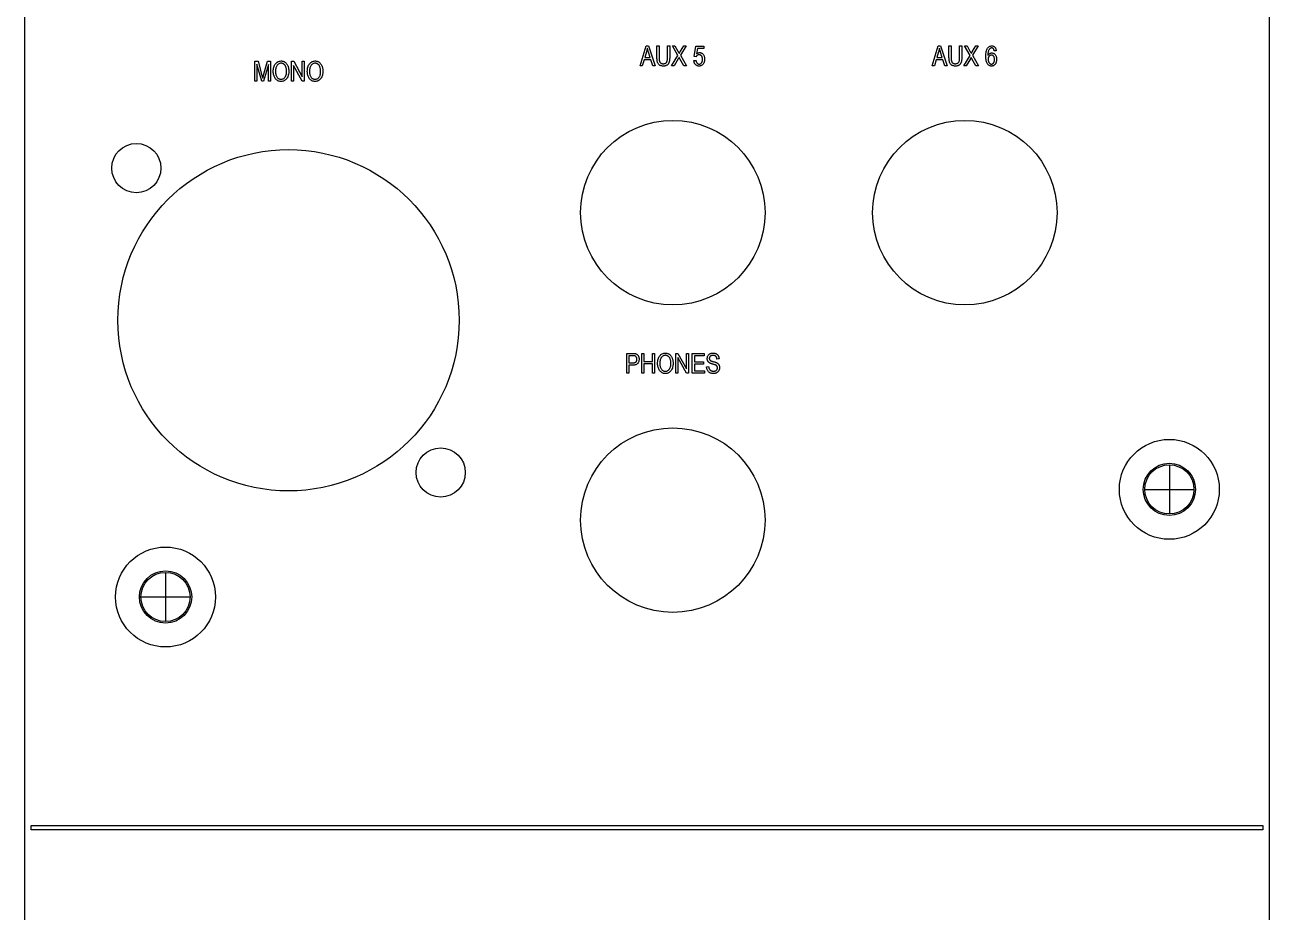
# Model space of a CAD drawing. Header units: millimetres. Extents: x 0 to 81, y 0 to 514.
# Drawn here: x 0 to 80.9, y 385.5 to 443.2 of the extents above; entities that cross this region are included whole.
import ezdxf

# ---------------------------------------------------------------- set-up
doc = ezdxf.new("R2010")
doc.units = ezdxf.units.MM
for name, color, linetype in [('CSK_NO_STUDS', 6, 'CONTINUOUS'), ('CUT', 1, 'CONTINUOUS'), ('LEGEND', 2, 'CONTINUOUS'), ('OUTLINE', 7, 'CONTINUOUS'), ('STUDS', 5, 'CONTINUOUS')]:
    doc.layers.add(name, color=color, linetype=linetype)

msp = doc.modelspace()

# ---------------------------------------------------------------- linework, layer by layer
at = {"layer": 'CSK_NO_STUDS'}
for centre, radius in [((74.45, 413), 3.25), ((74.45, 413), 1.7), ((9.15, 406), 3.25), ((9.15, 406), 1.7)]:
    msp.add_circle(centre, radius, dxfattribs=at)
at = {"layer": 'CUT'}
for centre, radius in [((42.15, 431), 6), ((61.15, 431), 6), ((7.25, 433.9), 1.6), ((17.15, 424), 11.1), ((42.15, 411), 6), ((27.05, 414.1), 1.6)]:
    msp.add_circle(centre, radius, dxfattribs=at)
at = {"layer": 'LEGEND'}
for points in [[(40.0156, 440.5558), (40.4216, 441.8442), (40.5719, 441.8442), (41.0043, 440.5558), (40.8444, 440.5558), (40.7213, 440.946), (40.2801, 440.946), (40.1641, 440.5558)], [(40.3206, 441.0849), (40.6783, 441.0849), (40.5684, 441.4417), (40.5561, 441.4818), (40.5446, 441.52), (40.534, 441.5563), (40.5242, 441.5907), (40.5153, 441.6231), (40.5073, 441.6536), (40.5001, 441.6822), (40.4937, 441.7089), (40.4884, 441.6779), (40.4826, 441.647), (40.4762, 441.6162), (40.4693, 441.5854), (40.4619, 441.5547), (40.454, 441.524), (40.4455, 441.4934), (40.4366, 441.4628)], [(41.8059, 441.8442), (41.9465, 441.8442), (41.9465, 441.0998), (41.946, 441.0541), (41.9443, 441.0104), (41.9414, 440.9689), (41.9374, 440.9294), (41.9323, 440.8921), (41.926, 440.8568), (41.9186, 440.8237), (41.9101, 440.7926), (41.9, 440.7634), (41.8881, 440.7358), (41.8743, 440.7098), (41.8586, 440.6853), (41.8411, 440.6624), (41.8217, 440.6411), (41.8005, 440.6214), (41.7773, 440.6032), (41.7525, 440.5869), (41.726, 440.5728), (41.6978, 440.5609), (41.668, 440.5511), (41.6366, 440.5436), (41.6036, 440.5381), (41.5689, 440.5349), (41.5326, 440.5338), (41.4819, 440.5357), (41.4345, 440.5416), (41.3905, 440.5513), (41.3496, 440.565), (41.3121, 440.5825), (41.2779, 440.604), (41.2469, 440.6293), (41.2192, 440.6586), (41.1948, 440.6928), (41.1737, 440.733), (41.1558, 440.7791), (41.1411, 440.8313), (41.1297, 440.8894), (41.1216, 440.9536), (41.1167, 441.0237), (41.1151, 441.0998), (41.1151, 441.8442), (41.2548, 441.8442), (41.2548, 441.1007), (41.2553, 441.0585), (41.2565, 441.0193), (41.2587, 440.9831), (41.2616, 440.95), (41.2655, 440.9198), (41.2702, 440.8927), (41.2757, 440.8686), (41.2821, 440.8476), (41.2894, 440.8286), (41.2979, 440.8108), (41.3074, 440.7941), (41.318, 440.7787), (41.3297, 440.7644), (41.3425, 440.7512), (41.3563, 440.7393), (41.3713, 440.7285), (41.3872, 440.7189), (41.4039, 440.7106), (41.4215, 440.7036), (41.44, 440.6978), (41.4592, 440.6933), (41.4793, 440.6902), (41.5002, 440.6882), (41.522, 440.6876), (41.5581, 440.6889), (41.5916, 440.6929), (41.6225, 440.6995), (41.6509, 440.7087), (41.6767, 440.7206), (41.6999, 440.7351), (41.7206, 440.7522), (41.7387, 440.772), (41.7544, 440.7956), (41.7681, 440.8242), (41.7796, 440.8577), (41.7891, 440.8963), (41.7965, 440.9399), (41.8017, 440.9885), (41.8049, 441.0421), (41.8059, 441.1007)], [(42.074, 440.5558), (42.4827, 441.2272), (42.1223, 441.8442), (42.2884, 441.8442), (42.4809, 441.5138), (42.4951, 441.489), (42.5083, 441.4656), (42.5204, 441.4437), (42.5314, 441.4232), (42.5415, 441.4042), (42.5505, 441.3865), (42.5584, 441.3703), (42.5653, 441.3556), (42.5741, 441.3729), (42.5834, 441.3904), (42.5931, 441.4083), (42.6033, 441.4265), (42.614, 441.445), (42.6251, 441.4638), (42.6367, 441.4829), (42.6488, 441.5023), (42.8624, 441.8442), (43.0135, 441.8442), (42.6426, 441.2369), (43.0425, 440.5558), (42.8703, 440.5558), (42.604, 441.0154), (42.5984, 441.0252), (42.5929, 441.0353), (42.5872, 441.0457), (42.5815, 441.0563), (42.5758, 441.0672), (42.57, 441.0784), (42.5642, 441.0898), (42.5583, 441.1016), (42.5496, 441.0847), (42.5416, 441.0692), (42.5342, 441.055), (42.5275, 441.0422), (42.5214, 441.0308), (42.5161, 441.0208), (42.5113, 441.0122), (42.5073, 441.0049), (42.2418, 440.5558)], [(43.5207, 440.8933), (43.6569, 440.9073), (43.6615, 440.8775), (43.6673, 440.8497), (43.6744, 440.8239), (43.6827, 440.8), (43.6923, 440.7781), (43.7031, 440.7581), (43.7152, 440.7401), (43.7285, 440.7241), (43.7427, 440.71), (43.7575, 440.6977), (43.7729, 440.6874), (43.7888, 440.6789), (43.8053, 440.6723), (43.8224, 440.6676), (43.84, 440.6648), (43.8582, 440.6639), (43.8808, 440.6652), (43.9027, 440.6692), (43.9238, 440.6758), (43.9441, 440.6851), (43.9636, 440.697), (43.9822, 440.7116), (44.0001, 440.7288), (44.0172, 440.7487), (44.0329, 440.7709), (44.0465, 440.795), (44.0579, 440.821), (44.0673, 440.849), (44.0746, 440.8789), (44.0799, 440.9108), (44.083, 440.9445), (44.084, 440.9803), (44.083, 441.0138), (44.08, 441.0454), (44.0749, 441.0751), (44.0679, 441.1028), (44.0588, 441.1286), (44.0477, 441.1524), (44.0346, 441.1743), (44.0194, 441.1943), (44.0028, 441.2121), (43.9851, 441.2275), (43.9663, 441.2406), (43.9466, 441.2513), (43.9258, 441.2596), (43.904, 441.2656), (43.8812, 441.2691), (43.8573, 441.2703), (43.8427, 441.2698), (43.8283, 441.2683), (43.8142, 441.2657), (43.8003, 441.2621), (43.7866, 441.2574), (43.7731, 441.2518), (43.7599, 441.2451), (43.747, 441.2374), (43.7345, 441.2287), (43.7226, 441.2193), (43.7114, 441.209), (43.7009, 441.1979), (43.6911, 441.186), (43.682, 441.1733), (43.6735, 441.1598), (43.6657, 441.1455), (43.5435, 441.1648), (43.6463, 441.8267), (44.171, 441.8267), (44.171, 441.6755), (43.75, 441.6755), (43.6929, 441.3292), (43.7166, 441.3482), (43.7407, 441.3646), (43.7651, 441.3785), (43.7898, 441.3898), (43.8149, 441.3987), (43.8404, 441.405), (43.8662, 441.4088), (43.8924, 441.4101), (43.9251, 441.4083), (43.9566, 441.403), (43.9871, 441.3942), (44.0165, 441.3818), (44.0448, 441.3659), (44.072, 441.3465), (44.0981, 441.3236), (44.1231, 441.2971), (44.1461, 441.2677), (44.166, 441.2357), (44.1829, 441.2014), (44.1966, 441.1645), (44.2074, 441.1252), (44.215, 441.0835), (44.2196, 441.0392), (44.2211, 440.9926), (44.2196, 440.9462), (44.215, 440.9015), (44.2074, 440.8585), (44.1966, 440.8171), (44.1829, 440.7775), (44.166, 440.7395), (44.1461, 440.7033), (44.1231, 440.6687), (44.0976, 440.6371), (44.0699, 440.6097), (44.0402, 440.5865), (44.0083, 440.5675), (43.9744, 440.5528), (43.9383, 440.5422), (43.9002, 440.5359), (43.8599, 440.5338), (43.8263, 440.5353), (43.794, 440.5397), (43.7631, 440.5472), (43.7335, 440.5576), (43.7052, 440.571), (43.6782, 440.5874), (43.6526, 440.6068), (43.6283, 440.6292), (43.606, 440.6541), (43.5862, 440.6814), (43.5689, 440.711), (43.5542, 440.7429), (43.542, 440.777), (43.5323, 440.8135), (43.5252, 440.8522), (43.5207, 440.8933)], [(59.0156, 440.5558), (59.4216, 441.8442), (59.5719, 441.8442), (60.0043, 440.5558), (59.8444, 440.5558), (59.7213, 440.946), (59.2801, 440.946), (59.1641, 440.5558)], [(59.3206, 441.0849), (59.6783, 441.0849), (59.5684, 441.4417), (59.5561, 441.4818), (59.5446, 441.52), (59.534, 441.5563), (59.5242, 441.5907), (59.5153, 441.6231), (59.5073, 441.6536), (59.5001, 441.6822), (59.4937, 441.7089), (59.4884, 441.6779), (59.4826, 441.647), (59.4762, 441.6162), (59.4693, 441.5854), (59.4619, 441.5547), (59.454, 441.524), (59.4455, 441.4934), (59.4366, 441.4628)], [(60.8059, 441.8442), (60.9465, 441.8442), (60.9465, 441.0998), (60.946, 441.0541), (60.9443, 441.0104), (60.9414, 440.9689), (60.9374, 440.9294), (60.9323, 440.8921), (60.926, 440.8568), (60.9186, 440.8237), (60.9101, 440.7926), (60.9, 440.7634), (60.8881, 440.7358), (60.8743, 440.7098), (60.8586, 440.6853), (60.8411, 440.6624), (60.8217, 440.6411), (60.8005, 440.6214), (60.7773, 440.6032), (60.7525, 440.5869), (60.726, 440.5728), (60.6978, 440.5609), (60.668, 440.5511), (60.6366, 440.5436), (60.6036, 440.5381), (60.5689, 440.5349), (60.5326, 440.5338), (60.4819, 440.5357), (60.4345, 440.5416), (60.3905, 440.5513), (60.3496, 440.565), (60.3121, 440.5825), (60.2779, 440.604), (60.2469, 440.6293), (60.2192, 440.6586), (60.1948, 440.6928), (60.1737, 440.733), (60.1558, 440.7791), (60.1411, 440.8313), (60.1297, 440.8894), (60.1216, 440.9536), (60.1167, 441.0237), (60.1151, 441.0998), (60.1151, 441.8442), (60.2548, 441.8442), (60.2548, 441.1007), (60.2553, 441.0585), (60.2565, 441.0193), (60.2587, 440.9831), (60.2616, 440.95), (60.2655, 440.9198), (60.2702, 440.8927), (60.2757, 440.8686), (60.2821, 440.8476), (60.2894, 440.8286), (60.2979, 440.8108), (60.3074, 440.7941), (60.318, 440.7787), (60.3297, 440.7644), (60.3425, 440.7512), (60.3563, 440.7393), (60.3713, 440.7285), (60.3872, 440.7189), (60.4039, 440.7106), (60.4215, 440.7036), (60.44, 440.6978), (60.4592, 440.6933), (60.4793, 440.6902), (60.5002, 440.6882), (60.522, 440.6876), (60.5581, 440.6889), (60.5916, 440.6929), (60.6225, 440.6995), (60.6509, 440.7087), (60.6767, 440.7206), (60.6999, 440.7351), (60.7206, 440.7522), (60.7387, 440.772), (60.7544, 440.7956), (60.7681, 440.8242), (60.7796, 440.8577), (60.7891, 440.8963), (60.7965, 440.9399), (60.8017, 440.9885), (60.8049, 441.0421), (60.8059, 441.1007)], [(61.074, 440.5558), (61.4827, 441.2272), (61.1223, 441.8442), (61.2884, 441.8442), (61.4809, 441.5138), (61.4951, 441.489), (61.5083, 441.4656), (61.5204, 441.4437), (61.5314, 441.4232), (61.5415, 441.4042), (61.5505, 441.3865), (61.5584, 441.3703), (61.5653, 441.3556), (61.5741, 441.3729), (61.5834, 441.3904), (61.5931, 441.4083), (61.6033, 441.4265), (61.614, 441.445), (61.6251, 441.4638), (61.6367, 441.4829), (61.6488, 441.5023), (61.8624, 441.8442), (62.0135, 441.8442), (61.6426, 441.2369), (62.0425, 440.5558), (61.8703, 440.5558), (61.604, 441.0154), (61.5984, 441.0252), (61.5929, 441.0353), (61.5872, 441.0457), (61.5815, 441.0563), (61.5758, 441.0672), (61.57, 441.0784), (61.5642, 441.0898), (61.5583, 441.1016), (61.5496, 441.0847), (61.5416, 441.0692), (61.5342, 441.055), (61.5275, 441.0422), (61.5214, 441.0308), (61.5161, 441.0208), (61.5113, 441.0122), (61.5073, 441.0049), (61.2418, 440.5558)], [(63.1939, 441.5287), (63.0647, 441.5164), (63.0598, 441.5403), (63.0544, 441.5625), (63.0484, 441.5829), (63.0418, 441.6014), (63.0348, 441.6182), (63.0271, 441.6332), (63.0189, 441.6465), (63.0102, 441.6579), (62.9969, 441.6723), (62.983, 441.6848), (62.9683, 441.6954), (62.9531, 441.7041), (62.9371, 441.7108), (62.9206, 441.7156), (62.9033, 441.7185), (62.8854, 441.7194), (62.8578, 441.7172), (62.8315, 441.7106), (62.8067, 441.6997), (62.7832, 441.6843), (62.7612, 441.6645), (62.7405, 441.6403), (62.7213, 441.6118), (62.7035, 441.5788), (62.6897, 441.5467), (62.6776, 441.5109), (62.6675, 441.4715), (62.6591, 441.4285), (62.6525, 441.3819), (62.6478, 441.3316), (62.6448, 441.2777), (62.6437, 441.2202), (62.6553, 441.2407), (62.6675, 441.2598), (62.6805, 441.2777), (62.6942, 441.2944), (62.7087, 441.3097), (62.7238, 441.3238), (62.7396, 441.3366), (62.7562, 441.3481), (62.7732, 441.3583), (62.7905, 441.3671), (62.8081, 441.3746), (62.8259, 441.3807), (62.8439, 441.3855), (62.8622, 441.3889), (62.8807, 441.3909), (62.8995, 441.3916), (62.9304, 441.3898), (62.9603, 441.3845), (62.9892, 441.3756), (63.0171, 441.3631), (63.044, 441.3471), (63.0699, 441.3276), (63.0948, 441.3045), (63.1188, 441.2778), (63.1407, 441.2481), (63.1597, 441.2161), (63.1758, 441.1816), (63.189, 441.1447), (63.1992, 441.1055), (63.2065, 441.0638), (63.2109, 441.0197), (63.2124, 440.9732), (63.2116, 440.9413), (63.2094, 440.9102), (63.2057, 440.8797), (63.2006, 440.8501), (63.194, 440.8212), (63.1859, 440.793), (63.1764, 440.7656), (63.1653, 440.739), (63.1532, 440.7136), (63.1401, 440.6899), (63.1263, 440.668), (63.1116, 440.6477), (63.0961, 440.6292), (63.0797, 440.6124), (63.0625, 440.5973), (63.0445, 440.5839), (63.0258, 440.5721), (63.0066, 440.562), (62.987, 440.5534), (62.9669, 440.5463), (62.9464, 440.5408), (62.9253, 440.5369), (62.9038, 440.5346), (62.8819, 440.5338), (62.8428, 440.536), (62.8054, 440.5428), (62.7698, 440.5541), (62.736, 440.5698), (62.7039, 440.5901), (62.6736, 440.6149), (62.645, 440.6441), (62.6182, 440.6779), (62.5939, 440.717), (62.5728, 440.762), (62.555, 440.8131), (62.5404, 440.8702), (62.5291, 440.9333), (62.521, 441.0024), (62.5161, 441.0775), (62.5145, 441.1587), (62.5162, 441.2487), (62.5211, 441.332), (62.5295, 441.4086), (62.5411, 441.4785), (62.556, 441.5417), (62.5743, 441.5981), (62.5959, 441.6479), (62.6208, 441.6909), (62.6484, 441.7281), (62.6778, 441.7603), (62.709, 441.7875), (62.7421, 441.8099), (62.7771, 441.8272), (62.814, 441.8396), (62.8527, 441.847), (62.8933, 441.8495), (62.9228, 441.8482), (62.9511, 441.8444), (62.9781, 441.838), (63.0039, 441.829), (63.0285, 441.8174), (63.0519, 441.8033), (63.0741, 441.7866), (63.095, 441.7673), (63.1143, 441.7456), (63.1317, 441.7216), (63.147, 441.6953), (63.1604, 441.6666), (63.1718, 441.6356), (63.1811, 441.6023), (63.1885, 441.5667), (63.1939, 441.5287)], [(62.6639, 440.9732), (62.6649, 440.9392), (62.668, 440.9068), (62.6732, 440.8762), (62.6804, 440.8472), (62.6897, 440.82), (62.701, 440.7945), (62.7144, 440.7707), (62.7298, 440.7487), (62.7466, 440.7288), (62.7641, 440.7116), (62.7822, 440.697), (62.801, 440.6851), (62.8205, 440.6758), (62.8406, 440.6692), (62.8613, 440.6652), (62.8828, 440.6639), (62.9016, 440.6651), (62.92, 440.6689), (62.9378, 440.6751), (62.9552, 440.6839), (62.972, 440.6951), (62.9883, 440.7089), (63.0041, 440.7251), (63.0194, 440.7438), (63.0335, 440.7648), (63.0458, 440.7876), (63.0561, 440.8122), (63.0646, 440.8388), (63.0712, 440.8672), (63.0759, 440.8974), (63.0787, 440.9296), (63.0796, 440.9636), (63.0787, 440.9969), (63.0759, 441.0283), (63.0712, 441.0578), (63.0647, 441.0853), (63.0563, 441.1109), (63.046, 441.1346), (63.0339, 441.1564), (63.0199, 441.1763), (63.0045, 441.194), (62.9883, 441.2093), (62.9713, 441.2223), (62.9535, 441.233), (62.9349, 441.2412), (62.9154, 441.2471), (62.8951, 441.2507), (62.874, 441.2519), (62.8532, 441.2507), (62.8331, 441.2472), (62.8137, 441.2413), (62.795, 441.2331), (62.7769, 441.2225), (62.7595, 441.2096), (62.7428, 441.1943), (62.7268, 441.1767), (62.712, 441.1571), (62.6993, 441.1358), (62.6885, 441.1129), (62.6796, 441.0883), (62.6728, 441.062), (62.6678, 441.0341), (62.6649, 441.0045), (62.6639, 440.9732)], [(14.9637, 439.5558), (14.9637, 440.8442), (15.1738, 440.8442), (15.4243, 439.9319), (15.4744, 439.7412), (15.4793, 439.76), (15.4848, 439.7808), (15.4909, 439.8036), (15.4977, 439.8284), (15.505, 439.8553), (15.5129, 439.8841), (15.5215, 439.9149), (15.5306, 439.9478), (15.7837, 440.8442), (15.9718, 440.8442), (15.9718, 439.5558), (15.8374, 439.5558), (15.8374, 440.6342), (15.5297, 439.5558), (15.4041, 439.5558), (15.0982, 440.6526), (15.0982, 439.5558)], [(16.1582, 440.1833), (16.1604, 440.2633), (16.1672, 440.3386), (16.1785, 440.409), (16.1944, 440.4748), (16.2148, 440.5357), (16.2397, 440.5919), (16.2692, 440.6433), (16.3032, 440.69), (16.3405, 440.7315), (16.3801, 440.7675), (16.4219, 440.7979), (16.466, 440.8228), (16.5123, 440.8422), (16.5607, 440.856), (16.6115, 440.8643), (16.6644, 440.8671), (16.699, 440.8659), (16.7327, 440.8621), (16.7658, 440.856), (16.798, 440.8473), (16.8295, 440.8362), (16.8602, 440.8226), (16.8901, 440.8065), (16.9193, 440.788), (16.9473, 440.7671), (16.9739, 440.744), (16.9989, 440.7186), (17.0224, 440.691), (17.0445, 440.6611), (17.065, 440.629), (17.0841, 440.5947), (17.1017, 440.5582), (17.1174, 440.5196), (17.1311, 440.4792), (17.1426, 440.437), (17.1521, 440.393), (17.1594, 440.3473), (17.1647, 440.2997), (17.1678, 440.2503), (17.1689, 440.1991), (17.1669, 440.1292), (17.1608, 440.0625), (17.1506, 439.9992), (17.1364, 439.9392), (17.1181, 439.8825), (17.0957, 439.8292), (17.0693, 439.7791), (17.0388, 439.7324), (17.0016, 439.6859), (16.9616, 439.6455), (16.9189, 439.6114), (16.8734, 439.5834), (16.8251, 439.5617), (16.774, 439.5462), (16.7201, 439.5369), (16.6635, 439.5338), (16.6065, 439.537), (16.5523, 439.5465), (16.501, 439.5625), (16.4526, 439.5848), (16.407, 439.6134), (16.3643, 439.6485), (16.3244, 439.6899), (16.2874, 439.7377), (16.2571, 439.785), (16.2308, 439.8348), (16.2086, 439.8869), (16.1905, 439.9414), (16.1763, 439.9983), (16.1662, 440.0576), (16.1602, 440.1192), (16.1582, 440.1833)], [(16.3023, 440.1807), (16.3039, 440.1228), (16.3089, 440.0682), (16.3171, 440.017), (16.3286, 439.9692), (16.3433, 439.9246), (16.3614, 439.8835), (16.3827, 439.8456), (16.4073, 439.8111), (16.4343, 439.7803), (16.4627, 439.7536), (16.4925, 439.731), (16.5237, 439.7125), (16.5563, 439.6982), (16.5903, 439.6879), (16.6258, 439.6817), (16.6626, 439.6797), (16.7003, 439.6818), (16.7364, 439.688), (16.771, 439.6984), (16.804, 439.7129), (16.8355, 439.7315), (16.8654, 439.7543), (16.8938, 439.7813), (16.9206, 439.8124), (16.945, 439.8475), (16.9662, 439.8866), (16.9841, 439.9295), (16.9987, 439.9763), (17.0101, 440.027), (17.0182, 440.0817), (17.0231, 440.1402), (17.0248, 440.2026), (17.0239, 440.2436), (17.0214, 440.2835), (17.0172, 440.3223), (17.0114, 440.36), (17.0038, 440.3965), (16.9946, 440.432), (16.9837, 440.4664), (16.9711, 440.4997), (16.9602, 440.5241), (16.9479, 440.5473), (16.9343, 440.5692), (16.9194, 440.5899), (16.9032, 440.6093), (16.8857, 440.6275), (16.8669, 440.6444), (16.8468, 440.6601), (16.8258, 440.6742), (16.8043, 440.6864), (16.7823, 440.6968), (16.7599, 440.7053), (16.7369, 440.7118), (16.7135, 440.7165), (16.6897, 440.7194), (16.6653, 440.7203), (16.6266, 440.7183), (16.5897, 440.7121), (16.5545, 440.7018), (16.521, 440.6874), (16.4893, 440.6688), (16.4594, 440.6462), (16.4312, 440.6194), (16.4047, 440.5885), (16.3807, 440.5533), (16.3599, 440.5135), (16.3423, 440.4693), (16.3279, 440.4206), (16.3167, 440.3674), (16.3087, 440.3096), (16.3039, 440.2474), (16.3023, 440.1807)], [(17.342, 439.5558), (17.342, 440.8442), (17.4853, 440.8442), (18.0408, 439.8326), (18.0408, 440.8442), (18.1744, 440.8442), (18.1744, 439.5558), (18.0311, 439.5558), (17.4765, 440.5683), (17.4765, 439.5558)], [(18.3721, 440.1833), (18.3744, 440.2633), (18.3812, 440.3386), (18.3925, 440.409), (18.4084, 440.4748), (18.4288, 440.5357), (18.4537, 440.5919), (18.4831, 440.6433), (18.5171, 440.69), (18.5545, 440.7315), (18.5941, 440.7675), (18.6359, 440.7979), (18.68, 440.8228), (18.7262, 440.8422), (18.7747, 440.856), (18.8254, 440.8643), (18.8784, 440.8671), (18.9129, 440.8659), (18.9467, 440.8621), (18.9797, 440.856), (19.012, 440.8473), (19.0434, 440.8362), (19.0741, 440.8226), (19.1041, 440.8065), (19.1333, 440.788), (19.1613, 440.7671), (19.1878, 440.744), (19.2129, 440.7186), (19.2364, 440.691), (19.2585, 440.6611), (19.279, 440.629), (19.2981, 440.5947), (19.3156, 440.5582), (19.3314, 440.5196), (19.345, 440.4792), (19.3566, 440.437), (19.3661, 440.393), (19.3734, 440.3473), (19.3787, 440.2997), (19.3818, 440.2503), (19.3829, 440.1991), (19.3808, 440.1292), (19.3747, 440.0625), (19.3646, 439.9992), (19.3503, 439.9392), (19.332, 439.8825), (19.3097, 439.8292), (19.2833, 439.7791), (19.2528, 439.7324), (19.2156, 439.6859), (19.1756, 439.6455), (19.1329, 439.6114), (19.0873, 439.5834), (19.039, 439.5617), (18.988, 439.5462), (18.9341, 439.5369), (18.8775, 439.5338), (18.8205, 439.537), (18.7663, 439.5465), (18.715, 439.5625), (18.6666, 439.5848), (18.621, 439.6134), (18.5782, 439.6485), (18.5383, 439.6899), (18.5013, 439.7377), (18.471, 439.785), (18.4448, 439.8348), (18.4226, 439.8869), (18.4044, 439.9414), (18.3903, 439.9983), (18.3802, 440.0576), (18.3741, 440.1192), (18.3721, 440.1833)], [(18.5163, 440.1807), (18.5179, 440.1228), (18.5228, 440.0682), (18.531, 440.017), (18.5425, 439.9692), (18.5573, 439.9246), (18.5753, 439.8835), (18.5967, 439.8456), (18.6213, 439.8111), (18.6483, 439.7803), (18.6766, 439.7536), (18.7064, 439.731), (18.7376, 439.7125), (18.7703, 439.6982), (18.8043, 439.6879), (18.8397, 439.6817), (18.8766, 439.6797), (18.9143, 439.6818), (18.9504, 439.688), (18.985, 439.6984), (19.018, 439.7129), (19.0495, 439.7315), (19.0794, 439.7543), (19.1078, 439.7813), (19.1346, 439.8124), (19.159, 439.8475), (19.1801, 439.8866), (19.198, 439.9295), (19.2127, 439.9763), (19.2241, 440.027), (19.2322, 440.0817), (19.2371, 440.1402), (19.2387, 440.2026), (19.2379, 440.2436), (19.2354, 440.2835), (19.2312, 440.3223), (19.2253, 440.36), (19.2178, 440.3965), (19.2086, 440.432), (19.1977, 440.4664), (19.1851, 440.4997), (19.1741, 440.5241), (19.1618, 440.5473), (19.1483, 440.5692), (19.1334, 440.5899), (19.1172, 440.6093), (19.0997, 440.6275), (19.0809, 440.6444), (19.0607, 440.6601), (19.0397, 440.6742), (19.0183, 440.6864), (18.9963, 440.6968), (18.9738, 440.7053), (18.9509, 440.7118), (18.9275, 440.7165), (18.9036, 440.7194), (18.8792, 440.7203), (18.8406, 440.7183), (18.8036, 440.7121), (18.7684, 440.7018), (18.735, 440.6874), (18.7033, 440.6688), (18.6733, 440.6462), (18.6451, 440.6194), (18.6187, 440.5885), (18.5947, 440.5533), (18.5739, 440.5135), (18.5563, 440.4693), (18.5419, 440.4206), (18.5307, 440.3674), (18.5227, 440.3096), (18.5179, 440.2474), (18.5163, 440.1807)], [(39.1481, 420.5558), (39.1481, 421.8442), (39.5462, 421.8442), (39.5802, 421.8439), (39.6119, 421.8427), (39.6413, 421.8408), (39.6684, 421.8381), (39.6932, 421.8346), (39.7156, 421.8304), (39.7358, 421.8254), (39.7537, 421.8196), (39.7759, 421.8104), (39.7971, 421.7994), (39.817, 421.7865), (39.8358, 421.7719), (39.8535, 421.7556), (39.87, 421.7374), (39.8854, 421.7174), (39.8996, 421.6957), (39.9123, 421.6724), (39.9234, 421.6479), (39.9328, 421.622), (39.9404, 421.5948), (39.9464, 421.5664), (39.9506, 421.5367), (39.9532, 421.5057), (39.9541, 421.4733), (39.9527, 421.4308), (39.9485, 421.3903), (39.9416, 421.3518), (39.9319, 421.3154), (39.9194, 421.2809), (39.9041, 421.2484), (39.8861, 421.2179), (39.8653, 421.1895), (39.8411, 421.1637), (39.8128, 421.1414), (39.7805, 421.1225), (39.7442, 421.1071), (39.7039, 421.095), (39.6595, 421.0865), (39.611, 421.0813), (39.5585, 421.0796), (39.2878, 421.0796), (39.2878, 420.5558)], [(40.1316, 420.5558), (40.1316, 421.8442), (40.2713, 421.8442), (40.2713, 421.3151), (40.8207, 421.3151), (40.8207, 421.8442), (40.9604, 421.8442), (40.9604, 420.5558), (40.8207, 420.5558), (40.8207, 421.1631), (40.2713, 421.1631), (40.2713, 420.5558)], [(41.1582, 421.1833), (41.1604, 421.2633), (41.1672, 421.3386), (41.1785, 421.409), (41.1944, 421.4748), (41.2148, 421.5357), (41.2397, 421.5919), (41.2692, 421.6433), (41.3032, 421.69), (41.3405, 421.7315), (41.3801, 421.7675), (41.4219, 421.7979), (41.466, 421.8228), (41.5123, 421.8422), (41.5607, 421.856), (41.6115, 421.8643), (41.6644, 421.8671), (41.699, 421.8659), (41.7327, 421.8621), (41.7658, 421.856), (41.798, 421.8473), (41.8295, 421.8362), (41.8602, 421.8226), (41.8901, 421.8065), (41.9193, 421.788), (41.9473, 421.7671), (41.9739, 421.744), (41.9989, 421.7186), (42.0224, 421.691), (42.0445, 421.6611), (42.065, 421.629), (42.0841, 421.5947), (42.1017, 421.5582), (42.1174, 421.5196), (42.1311, 421.4792), (42.1426, 421.437), (42.1521, 421.393), (42.1594, 421.3473), (42.1647, 421.2997), (42.1678, 421.2503), (42.1689, 421.1991), (42.1669, 421.1292), (42.1608, 421.0625), (42.1506, 420.9992), (42.1364, 420.9392), (42.1181, 420.8825), (42.0957, 420.8292), (42.0693, 420.7791), (42.0388, 420.7324), (42.0016, 420.6859), (41.9616, 420.6455), (41.9189, 420.6114), (41.8734, 420.5834), (41.8251, 420.5617), (41.774, 420.5462), (41.7201, 420.5369), (41.6635, 420.5338), (41.6065, 420.537), (41.5523, 420.5465), (41.501, 420.5625), (41.4526, 420.5848), (41.407, 420.6134), (41.3643, 420.6485), (41.3244, 420.6899), (41.2874, 420.7377), (41.2571, 420.785), (41.2308, 420.8348), (41.2086, 420.8869), (41.1905, 420.9414), (41.1763, 420.9983), (41.1662, 421.0576), (41.1602, 421.1192), (41.1582, 421.1833)], [(41.3023, 421.1807), (41.3039, 421.1228), (41.3089, 421.0682), (41.3171, 421.017), (41.3286, 420.9692), (41.3433, 420.9246), (41.3614, 420.8835), (41.3827, 420.8456), (41.4073, 420.8111), (41.4343, 420.7803), (41.4627, 420.7536), (41.4925, 420.731), (41.5237, 420.7125), (41.5563, 420.6982), (41.5903, 420.6879), (41.6258, 420.6817), (41.6626, 420.6797), (41.7003, 420.6818), (41.7364, 420.688), (41.771, 420.6984), (41.804, 420.7129), (41.8355, 420.7315), (41.8654, 420.7543), (41.8938, 420.7813), (41.9206, 420.8124), (41.945, 420.8475), (41.9662, 420.8866), (41.9841, 420.9295), (41.9987, 420.9763), (42.0101, 421.027), (42.0182, 421.0817), (42.0231, 421.1402), (42.0248, 421.2026), (42.0239, 421.2436), (42.0214, 421.2835), (42.0172, 421.3223), (42.0114, 421.36), (42.0038, 421.3965), (41.9946, 421.432), (41.9837, 421.4664), (41.9711, 421.4997), (41.9602, 421.5241), (41.9479, 421.5473), (41.9343, 421.5692), (41.9194, 421.5899), (41.9032, 421.6093), (41.8857, 421.6275), (41.8669, 421.6444), (41.8468, 421.6601), (41.8258, 421.6742), (41.8043, 421.6864), (41.7823, 421.6968), (41.7599, 421.7053), (41.7369, 421.7118), (41.7135, 421.7165), (41.6897, 421.7194), (41.6653, 421.7203), (41.6266, 421.7183), (41.5897, 421.7121), (41.5545, 421.7018), (41.521, 421.6874), (41.4893, 421.6688), (41.4594, 421.6462), (41.4312, 421.6194), (41.4047, 421.5885), (41.3807, 421.5533), (41.3599, 421.5135), (41.3423, 421.4693), (41.3279, 421.4206), (41.3167, 421.3674), (41.3087, 421.3096), (41.3039, 421.2474), (41.3023, 421.1807)], [(42.342, 420.5558), (42.342, 421.8442), (42.4853, 421.8442), (43.0408, 420.8326), (43.0408, 421.8442), (43.1744, 421.8442), (43.1744, 420.5558), (43.0311, 420.5558), (42.4765, 421.5683), (42.4765, 420.5558)], [(43.4143, 420.5558), (43.4143, 421.8442), (44.1781, 421.8442), (44.1781, 421.6922), (43.5541, 421.6922), (43.5541, 421.2976), (44.1385, 421.2976), (44.1385, 421.1464), (43.5541, 421.1464), (43.5541, 420.7078), (44.2027, 420.7078), (44.2027, 420.5558)], [(44.3486, 420.9697), (44.4804, 420.9838), (44.4835, 420.9579), (44.4874, 420.9336), (44.4921, 420.9106), (44.4977, 420.8892), (44.5041, 420.8692), (44.5113, 420.8507), (44.5194, 420.8337), (44.5283, 420.8181), (44.5382, 420.8036), (44.549, 420.7899), (44.5608, 420.7769), (44.5737, 420.7646), (44.5875, 420.7531), (44.6024, 420.7422), (44.6183, 420.7321), (44.6351, 420.7228), (44.6527, 420.7143), (44.6709, 420.707), (44.6897, 420.7008), (44.7089, 420.6957), (44.7288, 420.6918), (44.7491, 420.689), (44.7701, 420.6873), (44.7916, 420.6867), (44.8219, 420.6877), (44.8505, 420.6905), (44.8773, 420.6953), (44.9024, 420.702), (44.9258, 420.7106), (44.9474, 420.7211), (44.9672, 420.7335), (44.9854, 420.7478), (45.0015, 420.7636), (45.0155, 420.7806), (45.0274, 420.7987), (45.0371, 420.818), (45.0446, 420.8384), (45.05, 420.8599), (45.0533, 420.8826), (45.0543, 420.9064), (45.054, 420.9205), (45.0528, 420.9341), (45.0508, 420.9473), (45.0481, 420.9599), (45.0446, 420.9722), (45.0403, 420.984), (45.0352, 420.9953), (45.0293, 421.0062), (45.0226, 421.0166), (45.0152, 421.0266), (45.0069, 421.036), (44.9979, 421.045), (44.988, 421.0535), (44.9774, 421.0615), (44.9659, 421.069), (44.9537, 421.0761), (44.9392, 421.0832), (44.9211, 421.0911), (44.8993, 421.0996), (44.8738, 421.1088), (44.8447, 421.1187), (44.8119, 421.1293), (44.7754, 421.1406), (44.7353, 421.1525), (44.6993, 421.1635), (44.666, 421.1746), (44.6354, 421.1856), (44.6074, 421.1967), (44.5822, 421.2078), (44.5596, 421.219), (44.5398, 421.2301), (44.5226, 421.2413), (44.5072, 421.2529), (44.4927, 421.2652), (44.4791, 421.2783), (44.4664, 421.2922), (44.4545, 421.3068), (44.4435, 421.3221), (44.4334, 421.3383), (44.4242, 421.3551), (44.4159, 421.3727), (44.4088, 421.3908), (44.4027, 421.4094), (44.3978, 421.4286), (44.394, 421.4484), (44.3912, 421.4688), (44.3896, 421.4897), (44.389, 421.5111), (44.3906, 421.5494), (44.3953, 421.5858), (44.4032, 421.6204), (44.4143, 421.6533), (44.4285, 421.6844), (44.4459, 421.7137), (44.4664, 421.7412), (44.4901, 421.7669), (44.5165, 421.7902), (44.545, 421.8103), (44.5758, 421.8274), (44.6087, 421.8414), (44.6439, 421.8522), (44.6813, 421.86), (44.7208, 421.8647), (44.7625, 421.8662), (44.7915, 421.8655), (44.8196, 421.8633), (44.8467, 421.8597), (44.873, 421.8546), (44.8983, 421.848), (44.9226, 421.84), (44.9461, 421.8305), (44.9687, 421.8196), (44.9901, 421.8074), (45.0103, 421.7938), (45.0293, 421.779), (45.0471, 421.7629), (45.0636, 421.7456), (45.0789, 421.727), (45.0929, 421.7072), (45.1058, 421.686), (45.1172, 421.6638), (45.1273, 421.6406), (45.136, 421.6165), (45.1432, 421.5913), (45.1491, 421.5653), (45.1535, 421.5382), (45.1565, 421.5102), (45.1581, 421.4812), (45.0236, 421.4689), (45.0201, 421.4993), (45.0149, 421.5277), (45.0081, 421.5541), (44.9995, 421.5784), (44.9893, 421.6006), (44.9774, 421.6209), (44.9637, 421.6391), (44.9484, 421.6553), (44.9315, 421.6695), (44.9129, 421.6818), (44.8926, 421.6922), (44.8708, 421.7008), (44.8473, 421.7074), (44.8221, 421.7121), (44.7953, 421.715), (44.7669, 421.7159), (44.7382, 421.7151), (44.7111, 421.7126), (44.6859, 421.7084), (44.6624, 421.7026), (44.6406, 421.6951), (44.6206, 421.686), (44.6024, 421.6752), (44.5859, 421.6627), (44.5713, 421.649), (44.5586, 421.6342), (44.5479, 421.6185), (44.5391, 421.6018), (44.5323, 421.5841), (44.5274, 421.5654), (44.5245, 421.5458), (44.5235, 421.5252), (44.5242, 421.5062), (44.5263, 421.4883), (44.5299, 421.4715), (44.5349, 421.4558), (44.5413, 421.4411), (44.5492, 421.4276), (44.5585, 421.4152), (44.5692, 421.4039), (44.5824, 421.3931), (44.5992, 421.3823), (44.6195, 421.3715), (44.6435, 421.3606), (44.671, 421.3497), (44.702, 421.3388), (44.7366, 421.3279), (44.7749, 421.3169), (44.8125, 421.3063), (44.8473, 421.2961), (44.8791, 421.2862), (44.908, 421.2767), (44.934, 421.2675), (44.9571, 421.2587), (44.9773, 421.2503), (44.9946, 421.2422), (45.018, 421.2294), (45.04, 421.2156), (45.0604, 421.2009), (45.0794, 421.1852), (45.0969, 421.1685), (45.1129, 421.1508), (45.1274, 421.1322), (45.1405, 421.1125), (45.152, 421.092), (45.162, 421.0704), (45.1705, 421.0478), (45.1774, 421.0243), (45.1828, 420.9998), (45.1866, 420.9744), (45.1889, 420.9479), (45.1897, 420.9205), (45.1889, 420.8931), (45.1865, 420.8664), (45.1824, 420.8402), (45.1767, 420.8147), (45.1694, 420.7898), (45.1605, 420.7655), (45.15, 420.7418), (45.1378, 420.7188), (45.1243, 420.6967), (45.1096, 420.676), (45.0937, 420.6567), (45.0766, 420.6387), (45.0584, 420.6221), (45.039, 420.6068), (45.0185, 420.5929), (44.9968, 420.5804), (44.9739, 420.5692), (44.9499, 420.5596), (44.9247, 420.5514), (44.8984, 420.5448), (44.871, 420.5396), (44.8424, 420.5359), (44.8127, 420.5337), (44.7819, 420.5329), (44.7341, 420.5348), (44.6889, 420.5403), (44.6461, 420.5495), (44.6058, 420.5624), (44.568, 420.5789), (44.5326, 420.5992), (44.4998, 420.6231), (44.4694, 420.6507), (44.4421, 420.6814), (44.4182, 420.7148), (44.3979, 420.7508), (44.381, 420.7893), (44.3676, 420.8305), (44.3578, 420.8743), (44.3514, 420.9207), (44.3486, 420.9697)], [(39.2878, 421.2316), (39.5612, 421.2316), (39.5924, 421.2326), (39.6214, 421.2353), (39.6483, 421.2399), (39.673, 421.2463), (39.6956, 421.2545), (39.7159, 421.2645), (39.7341, 421.2764), (39.7501, 421.2901), (39.7642, 421.3056), (39.7763, 421.323), (39.7866, 421.3423), (39.795, 421.3634), (39.8015, 421.3863), (39.8062, 421.4111), (39.809, 421.4378), (39.8099, 421.4663), (39.8095, 421.4851), (39.8081, 421.5032), (39.8058, 421.5206), (39.8026, 421.5373), (39.7984, 421.5533), (39.7934, 421.5686), (39.7874, 421.5833), (39.7805, 421.5973), (39.7729, 421.6104), (39.765, 421.6224), (39.7567, 421.6333), (39.7479, 421.6432), (39.7389, 421.652), (39.7294, 421.6597), (39.7195, 421.6664), (39.7093, 421.672), (39.6978, 421.6767), (39.6842, 421.6808), (39.6685, 421.6843), (39.6507, 421.6871), (39.6308, 421.6893), (39.6088, 421.6909), (39.5847, 421.6919), (39.5585, 421.6922), (39.2878, 421.6922)], [(0.41, 391.14), (80.53, 391.14), (80.53, 390.86), (0.41, 390.86)]]:
    msp.add_lwpolyline(points, close=True, dxfattribs=at)
at = {"layer": 'OUTLINE'}
msp.add_lwpolyline([(0, 514), (80.94, 514), (80.94, 0), (0, 0)], close=True, dxfattribs=at)
at = {"layer": 'STUDS'}
for p, q in [((74.45, 414.6), (74.45, 411.4)), ((72.85, 413), (76.05, 413)), ((9.15, 407.6), (9.15, 404.4)), ((7.55, 406), (10.75, 406))]:
    msp.add_line(p, q, dxfattribs=at)
for centre in [(74.45, 413), (9.15, 406)]:
    msp.add_circle(centre, 1.6, dxfattribs=at)

doc.saveas('drawing.dxf')
